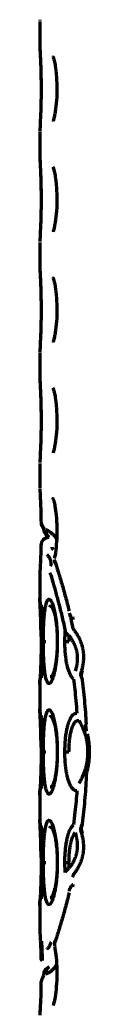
# Model space of a CAD drawing. Header units: inches. Extents: x -2983 to 7024, y 422 to 5529.
# Drawn here: x 5356.73 to 5358.31, y 3023.06 to 3054.57 of the extents above; entities that cross this region are included whole.
import ezdxf

# ---------------------------------------------------------------- set-up
doc = ezdxf.new("R2010")
doc.units = ezdxf.units.IN

msp = doc.modelspace()

# ---------------------------------------------------------------- linework, layer by layer
at = {"linetype": 'Continuous', "lineweight": 70}
for p, q in [((5356.737, 3054.575), (5356.735, 3054.555)), ((5356.735, 3054.527), (5356.735, 3053.757)), ((5356.737, 3051.075), (5356.735, 3051.055)), ((5356.735, 3051.027), (5356.735, 3050.257)), ((5356.737, 3047.575), (5356.735, 3047.555)), ((5356.735, 3047.527), (5356.735, 3046.757)), ((5356.737, 3044.075), (5356.735, 3044.055)), ((5356.735, 3044.027), (5356.735, 3043.257)), ((5356.737, 3040.575), (5356.735, 3040.555)), ((5356.735, 3040.527), (5356.735, 3039.757)), ((5356.849, 3038.467), (5356.863, 3038.382)), ((5357.017, 3038.203), (5356.859, 3038.12)), ((5357.198, 3037.483), (5357.219, 3037.375)), ((5357.209, 3037.543), (5357.202, 3037.514)), ((5357.208, 3037.45), (5357.213, 3037.374)), ((5356.735, 3037.027), (5356.735, 3036.257)), ((5356.735, 3036.237), (5356.735, 3036.257)), ((5357.771, 3035.678), (5357.784, 3035.589)), ((5356.849, 3034.892), (5356.929, 3034.892)), ((5357.279, 3034.892), (5357.293, 3034.892)), ((5357.534, 3034.892), (5357.664, 3034.892)), ((5356.735, 3033.547), (5356.735, 3033.527)), ((5356.735, 3033.527), (5356.735, 3032.757)), ((5358.069, 3033.76), (5358.054, 3033.728)), ((5356.735, 3032.737), (5356.735, 3032.757)), ((5356.849, 3031.392), (5356.929, 3031.392)), ((5357.279, 3031.392), (5357.293, 3031.392)), ((5357.534, 3031.392), (5357.664, 3031.392)), ((5356.735, 3030.047), (5356.735, 3030.027)), ((5356.735, 3030.027), (5356.735, 3029.257)), ((5356.735, 3029.237), (5356.735, 3029.257)), ((5358.054, 3029.058), (5358.069, 3029.024)), ((5358.087, 3028.814), (5358.093, 3028.805)), ((5356.849, 3027.892), (5356.929, 3027.892)), ((5357.279, 3027.892), (5357.293, 3027.892)), ((5357.534, 3027.892), (5357.664, 3027.892)), ((5357.784, 3027.195), (5357.771, 3027.106)), ((5356.735, 3026.547), (5356.735, 3026.527)), ((5356.735, 3026.527), (5356.735, 3025.757)), ((5357.219, 3025.408), (5357.193, 3025.297)), ((5357.208, 3025.334), (5357.205, 3025.239)), ((5357.213, 3025.409), (5357.208, 3025.334)), ((5356.863, 3024.403), (5356.849, 3024.317))]:
    msp.add_line(p, q, dxfattribs=at)
for centre, major_axis, ratio, start_param, end_param in [((5357.026, 3038.659), (-0.234, -0.089), 0.983214, 5.914532, 6.853297), ((5357.138, 3038.434), (0.106, 0.227), 0.805237, 1.945096, 3.138722), ((5357.023, 3037.936), (0.236, 0.082), 0.981783, 1.278121, 2.802583), ((5357.138, 3024.35), (0.106, -0.227), 0.805237, 3.143468, 4.33809)]:
    msp.add_ellipse(centre, major_axis=major_axis, ratio=ratio, start_param=start_param, end_param=end_param, dxfattribs=at)
for points, knots in [([(5356.735, 3053.757), (5356.735, 3053.753), (5356.735, 3053.745), (5356.735, 3053.735), (5356.735, 3053.729), (5356.735, 3053.728), (5356.736, 3053.727), (5356.736, 3053.726), (5356.736, 3053.725), (5356.736, 3053.721), (5356.739, 3053.67), (5356.752, 3053.453), (5356.768, 3053.067), (5356.774, 3052.756), (5356.776, 3052.574)], [0, 0, 0, 0, 0.005451, 0.013653, 0.014988, 0.015852, 0.016811, 0.018403, 0.022098, 0.036368, 0.226747, 0.471156, 0.720407, 1, 1, 1, 1]), ([(5356.736, 3053.725), (5356.736, 3053.724), (5356.736, 3053.724), (5356.737, 3053.71), (5356.742, 3053.608), (5356.753, 3053.439), (5356.758, 3053.295), (5356.758, 3053.277)], [0, 0, 0, 0, 0.009366, 0.125992, 0.509132, 0.941773, 1, 1, 1, 1]), ([(5357.155, 3053.419), (5357.157, 3053.416), (5357.163, 3053.399), (5357.189, 3053.314), (5357.215, 3053.205), (5357.226, 3053.111), (5357.229, 3053.09)], [0, 0, 0, 0, 0.178169, 0.4765, 0.887764, 1, 1, 1, 1]), ([(5356.758, 3053.277), (5356.763, 3053.17), (5356.772, 3052.917), (5356.777, 3052.609), (5356.777, 3052.441), (5356.777, 3052.441)], [0, 0, 0, 0, 0.452434, 0.999955, 1, 1, 1, 1]), ([(5356.776, 3052.574), (5356.778, 3052.385), (5356.776, 3052.033), (5356.762, 3051.557), (5356.745, 3051.215), (5356.739, 3051.105), (5356.737, 3051.075)], [0, 0, 0, 0, 0.268394, 0.530216, 0.758686, 1, 1, 1, 1]), ([(5357.276, 3052.51), (5357.277, 3052.494), (5357.285, 3052.333), (5357.27, 3052.032), (5357.241, 3051.739), (5357.22, 3051.633), (5357.216, 3051.615)], [0, 0, 0, 0, 0.051676, 0.507762, 0.911768, 1, 1, 1, 1]), ([(5357.216, 3051.615), (5357.205, 3051.552), (5357.187, 3051.457), (5357.16, 3051.378), (5357.157, 3051.37), (5357.157, 3051.369)], [0, 0, 0, 0, 0.446092, 0.85264, 1, 1, 1, 1]), ([(5356.735, 3050.257), (5356.735, 3050.253), (5356.735, 3050.245), (5356.735, 3050.235), (5356.735, 3050.229), (5356.735, 3050.228), (5356.736, 3050.227), (5356.736, 3050.226), (5356.736, 3050.225), (5356.736, 3050.221), (5356.739, 3050.17), (5356.752, 3049.953), (5356.768, 3049.567), (5356.774, 3049.256), (5356.776, 3049.074)], [0, 0, 0, 0, 0.005452, 0.013653, 0.014988, 0.015852, 0.016811, 0.018403, 0.022098, 0.036367, 0.226718, 0.471129, 0.720378, 1, 1, 1, 1]), ([(5356.736, 3050.225), (5356.736, 3050.224), (5356.736, 3050.224), (5356.737, 3050.21), (5356.742, 3050.108), (5356.753, 3049.939), (5356.758, 3049.795), (5356.758, 3049.777)], [0, 0, 0, 0, 0.009366, 0.125991, 0.50913, 0.941771, 1, 1, 1, 1]), ([(5357.155, 3049.919), (5357.157, 3049.916), (5357.163, 3049.899), (5357.189, 3049.814), (5357.215, 3049.705), (5357.226, 3049.611), (5357.229, 3049.59)], [0, 0, 0, 0, 0.178169, 0.4765, 0.887764, 1, 1, 1, 1]), ([(5356.758, 3049.777), (5356.763, 3049.67), (5356.772, 3049.417), (5356.777, 3049.109), (5356.777, 3048.941), (5356.777, 3048.941)], [0, 0, 0, 0, 0.452432, 0.999953, 1, 1, 1, 1]), ([(5356.776, 3049.074), (5356.778, 3048.885), (5356.776, 3048.533), (5356.762, 3048.057), (5356.745, 3047.715), (5356.739, 3047.605), (5356.737, 3047.575)], [0, 0, 0, 0, 0.268394, 0.530216, 0.758686, 1, 1, 1, 1]), ([(5357.276, 3049.01), (5357.277, 3048.994), (5357.285, 3048.833), (5357.27, 3048.532), (5357.241, 3048.239), (5357.22, 3048.133), (5357.216, 3048.115)], [0, 0, 0, 0, 0.051676, 0.507762, 0.911768, 1, 1, 1, 1]), ([(5357.216, 3048.115), (5357.205, 3048.052), (5357.187, 3047.957), (5357.16, 3047.878), (5357.157, 3047.87), (5357.157, 3047.869)], [0, 0, 0, 0, 0.446092, 0.85264, 1, 1, 1, 1]), ([(5356.735, 3046.757), (5356.735, 3046.753), (5356.735, 3046.745), (5356.735, 3046.735), (5356.735, 3046.729), (5356.735, 3046.728), (5356.736, 3046.727), (5356.736, 3046.726), (5356.736, 3046.725), (5356.736, 3046.721), (5356.739, 3046.67), (5356.752, 3046.453), (5356.768, 3046.067), (5356.774, 3045.756), (5356.776, 3045.574)], [0, 0, 0, 0, 0.005451, 0.013653, 0.014988, 0.015852, 0.016811, 0.018403, 0.022098, 0.036368, 0.226747, 0.471156, 0.720407, 1, 1, 1, 1]), ([(5356.736, 3046.725), (5356.736, 3046.724), (5356.736, 3046.724), (5356.737, 3046.71), (5356.742, 3046.608), (5356.753, 3046.439), (5356.758, 3046.295), (5356.758, 3046.277)], [0, 0, 0, 0, 0.009366, 0.125992, 0.509133, 0.941774, 1, 1, 1, 1]), ([(5357.155, 3046.419), (5357.157, 3046.416), (5357.163, 3046.399), (5357.189, 3046.314), (5357.215, 3046.205), (5357.226, 3046.111), (5357.229, 3046.09)], [0, 0, 0, 0, 0.178169, 0.4765, 0.887764, 1, 1, 1, 1]), ([(5356.758, 3046.277), (5356.763, 3046.17), (5356.772, 3045.917), (5356.777, 3045.609), (5356.777, 3045.441), (5356.777, 3045.441)], [0, 0, 0, 0, 0.452436, 0.999956, 1, 1, 1, 1]), ([(5356.776, 3045.574), (5356.778, 3045.385), (5356.776, 3045.033), (5356.762, 3044.557), (5356.745, 3044.215), (5356.739, 3044.105), (5356.737, 3044.075)], [0, 0, 0, 0, 0.268394, 0.530216, 0.758686, 1, 1, 1, 1]), ([(5357.276, 3045.51), (5357.277, 3045.494), (5357.285, 3045.333), (5357.27, 3045.032), (5357.241, 3044.739), (5357.22, 3044.633), (5357.216, 3044.615)], [0, 0, 0, 0, 0.051676, 0.507762, 0.911768, 1, 1, 1, 1]), ([(5357.216, 3044.615), (5357.205, 3044.552), (5357.187, 3044.457), (5357.16, 3044.378), (5357.157, 3044.37), (5357.157, 3044.369)], [0, 0, 0, 0, 0.446092, 0.85264, 1, 1, 1, 1]), ([(5356.735, 3043.257), (5356.735, 3043.253), (5356.735, 3043.245), (5356.735, 3043.235), (5356.735, 3043.229), (5356.735, 3043.228), (5356.736, 3043.227), (5356.736, 3043.226), (5356.736, 3043.225), (5356.736, 3043.221), (5356.739, 3043.17), (5356.752, 3042.953), (5356.768, 3042.567), (5356.774, 3042.256), (5356.776, 3042.074)], [0, 0, 0, 0, 0.005452, 0.013653, 0.014988, 0.015852, 0.016811, 0.018403, 0.022098, 0.036367, 0.226725, 0.471135, 0.720384, 1, 1, 1, 1]), ([(5356.736, 3043.225), (5356.736, 3043.224), (5356.736, 3043.224), (5356.737, 3043.21), (5356.742, 3043.108), (5356.753, 3042.939), (5356.758, 3042.795), (5356.758, 3042.777)], [0, 0, 0, 0, 0.009366, 0.125992, 0.509132, 0.941773, 1, 1, 1, 1]), ([(5357.155, 3042.919), (5357.157, 3042.916), (5357.163, 3042.899), (5357.189, 3042.814), (5357.215, 3042.705), (5357.226, 3042.611), (5357.229, 3042.59)], [0, 0, 0, 0, 0.178169, 0.4765, 0.887764, 1, 1, 1, 1]), ([(5356.758, 3042.777), (5356.763, 3042.67), (5356.772, 3042.417), (5356.777, 3042.109), (5356.777, 3041.941), (5356.777, 3041.941)], [0, 0, 0, 0, 0.452434, 0.999955, 1, 1, 1, 1]), ([(5356.776, 3042.074), (5356.778, 3041.885), (5356.776, 3041.533), (5356.762, 3041.057), (5356.745, 3040.715), (5356.739, 3040.605), (5356.737, 3040.575)], [0, 0, 0, 0, 0.268394, 0.530216, 0.758686, 1, 1, 1, 1]), ([(5357.276, 3042.01), (5357.277, 3041.994), (5357.285, 3041.833), (5357.27, 3041.532), (5357.241, 3041.239), (5357.22, 3041.133), (5357.216, 3041.115)], [0, 0, 0, 0, 0.051676, 0.507762, 0.911768, 1, 1, 1, 1]), ([(5357.216, 3041.115), (5357.205, 3041.052), (5357.187, 3040.957), (5357.16, 3040.878), (5357.157, 3040.87), (5357.157, 3040.869)], [0, 0, 0, 0, 0.446092, 0.85264, 1, 1, 1, 1]), ([(5356.737, 3039.705), (5356.737, 3039.701), (5356.74, 3039.655), (5356.752, 3039.454), (5356.759, 3039.255), (5356.763, 3039.162)], [0, 0, 0, 0, 0.304914, 0.718097, 1, 1, 1, 1]), ([(5357.155, 3039.42), (5357.155, 3039.421), (5357.154, 3039.422), (5357.168, 3039.389), (5357.194, 3039.295), (5357.233, 3039.1), (5357.268, 3038.792), (5357.284, 3038.383), (5357.267, 3037.97), (5357.233, 3037.681), (5357.21, 3037.58), (5357.205, 3037.559)], [0, 0, 0, 0, 0.004002, 0.064211, 0.150309, 0.266186, 0.418417, 0.596531, 0.788209, 0.953249, 1, 1, 1, 1]), ([(5356.867, 3038.384), (5356.871, 3038.369), (5356.883, 3038.329), (5356.929, 3038.275), (5356.982, 3038.232), (5357.019, 3038.215), (5357.033, 3038.21)], [0, 0, 0, 0, 0.167391, 0.47993, 0.805158, 1, 1, 1, 1]), ([(5357.292, 3038.063), (5357.283, 3038.095), (5357.258, 3038.157), (5357.218, 3038.214), (5357.182, 3038.256), (5357.169, 3038.27), (5357.141, 3038.296), (5357.126, 3038.309), (5357.078, 3038.347), (5357.043, 3038.37), (5357.005, 3038.392)], [0, 0, 0, 0, 0.237175, 0.49145, 0.49145, 0.618588, 0.618588, 0.745725, 0.745725, 1, 1, 1, 1]), ([(5356.773, 3037.936), (5356.772, 3037.863), (5356.768, 3037.729), (5356.762, 3037.559), (5356.756, 3037.418), (5356.751, 3037.303), (5356.746, 3037.212), (5356.742, 3037.142), (5356.739, 3037.091), (5356.736, 3037.056), (5356.735, 3037.034), (5356.735, 3037.028), (5356.735, 3037.027)], [0, 0, 0, 0, 0.10079, 0.20158, 0.30237, 0.40316, 0.50395, 0.60474, 0.70553, 0.80632, 0.90711, 1, 1, 1, 1]), ([(5356.812, 3037.993), (5356.797, 3037.984), (5356.786, 3037.974), (5356.773, 3037.955), (5356.771, 3037.946), (5356.773, 3037.936)], [0, 0, 0, 0, 0.5, 0.5, 1, 1, 1, 1]), ([(5357.208, 3037.45), (5357.244, 3037.339), (5357.281, 3037.223), (5357.357, 3036.979), (5357.396, 3036.852), (5357.473, 3036.587), (5357.512, 3036.448), (5357.59, 3036.161), (5357.629, 3036.012), (5357.667, 3035.857)], [0, 0, 0, 0, 0.25, 0.25, 0.5, 0.5, 0.75, 0.75, 1, 1, 1, 1]), ([(5356.778, 3035.044), (5356.777, 3035.089), (5356.776, 3035.22), (5356.772, 3035.416), (5356.766, 3035.614), (5356.76, 3035.776), (5356.754, 3035.906), (5356.749, 3036.009), (5356.745, 3036.092), (5356.741, 3036.158), (5356.738, 3036.21), (5356.735, 3036.246), (5356.735, 3036.256), (5356.735, 3036.257)], [0, 0, 0, 0, 0.047915, 0.143744, 0.239573, 0.335402, 0.431232, 0.527061, 0.62289, 0.718719, 0.814549, 0.910378, 1, 1, 1, 1]), ([(5356.735, 3036.257), (5356.735, 3036.256), (5356.735, 3036.25), (5356.736, 3036.227), (5356.739, 3036.186), (5356.743, 3036.124), (5356.748, 3036.033), (5356.754, 3035.908), (5356.762, 3035.743), (5356.769, 3035.537), (5356.775, 3035.28), (5356.779, 3034.976), (5356.778, 3034.662), (5356.773, 3034.379), (5356.766, 3034.147), (5356.758, 3033.96), (5356.751, 3033.813), (5356.745, 3033.701), (5356.74, 3033.621), (5356.737, 3033.569), (5356.735, 3033.537), (5356.735, 3033.528), (5356.735, 3033.527)], [0, 0, 0, 0, 0.046298, 0.096671, 0.147045, 0.197418, 0.247791, 0.298164, 0.348538, 0.398911, 0.449284, 0.499657, 0.550031, 0.600404, 0.650777, 0.70115, 0.751524, 0.801897, 0.85227, 0.902643, 0.953017, 1, 1, 1, 1]), ([(5356.781, 3036.047), (5356.781, 3036.047), (5356.781, 3036.042), (5356.782, 3036.022), (5356.784, 3035.986), (5356.788, 3035.931), (5356.792, 3035.853), (5356.797, 3035.745), (5356.803, 3035.604), (5356.809, 3035.426), (5356.815, 3035.208), (5356.817, 3034.96), (5356.816, 3034.706), (5356.812, 3034.47), (5356.807, 3034.271), (5356.8, 3034.11), (5356.795, 3033.984), (5356.79, 3033.888), (5356.786, 3033.819), (5356.783, 3033.773), (5356.781, 3033.745), (5356.781, 3033.738), (5356.781, 3033.737)], [0, 0, 0, 0, 0.031197, 0.064855, 0.099946, 0.138126, 0.180786, 0.228687, 0.281799, 0.340714, 0.407151, 0.480229, 0.554684, 0.624661, 0.687464, 0.743649, 0.794691, 0.841364, 0.884021, 0.92287, 0.961222, 1, 1, 1, 1]), ([(5357.05, 3036), (5357.052, 3036.002), (5357.064, 3036.012), (5357.088, 3036.017), (5357.126, 3035.983), (5357.166, 3035.902), (5357.205, 3035.772), (5357.241, 3035.599), (5357.269, 3035.387), (5357.288, 3035.147), (5357.292, 3034.977), (5357.292, 3034.892)], [0, 0, 0, 0, 0.019444, 0.120176, 0.230366, 0.34832, 0.471565, 0.596533, 0.727563, 0.864452, 1, 1, 1, 1]), ([(5357.67, 3035.799), (5357.673, 3035.773), (5357.69, 3035.7), (5357.739, 3035.629), (5357.781, 3035.592), (5357.785, 3035.589)], [0, 0, 0, 0, 0.315009, 0.945962, 1, 1, 1, 1]), ([(5357.292, 3034.892), (5357.292, 3034.83), (5357.29, 3034.711), (5357.281, 3034.546), (5357.269, 3034.403), (5357.254, 3034.281), (5357.237, 3034.175), (5357.22, 3034.083), (5357.201, 3034.002), (5357.18, 3033.929), (5357.156, 3033.863), (5357.129, 3033.809), (5357.099, 3033.775), (5357.08, 3033.77), (5357.071, 3033.772)], [0, 0, 0, 0, 0.107254, 0.203687, 0.29049, 0.369162, 0.441722, 0.510552, 0.57831, 0.64819, 0.72397, 0.809362, 0.906194, 1, 1, 1, 1]), ([(5356.735, 3033.527), (5356.735, 3033.528), (5356.735, 3033.534), (5356.737, 3033.56), (5356.739, 3033.605), (5356.743, 3033.664), (5356.746, 3033.713), (5356.747, 3033.733)], [0, 0, 0, 0, 0.205481, 0.428396, 0.651312, 0.874227, 1, 1, 1, 1]), ([(5358.069, 3033.76), (5358.102, 3033.519), (5358.13, 3033.274), (5358.176, 3032.777), (5358.194, 3032.525), (5358.207, 3032.27)], [0, 0, 0, 0, 0.5, 0.5, 1, 1, 1, 1]), ([(5356.778, 3031.544), (5356.777, 3031.589), (5356.776, 3031.72), (5356.772, 3031.916), (5356.766, 3032.114), (5356.76, 3032.276), (5356.754, 3032.406), (5356.749, 3032.509), (5356.745, 3032.592), (5356.741, 3032.658), (5356.738, 3032.71), (5356.735, 3032.746), (5356.735, 3032.756), (5356.735, 3032.757)], [0, 0, 0, 0, 0.047915, 0.143744, 0.239573, 0.335402, 0.431232, 0.527061, 0.62289, 0.718719, 0.814549, 0.910378, 1, 1, 1, 1]), ([(5356.735, 3032.757), (5356.735, 3032.756), (5356.735, 3032.75), (5356.736, 3032.727), (5356.739, 3032.686), (5356.743, 3032.624), (5356.748, 3032.533), (5356.754, 3032.408), (5356.762, 3032.243), (5356.769, 3032.037), (5356.775, 3031.78), (5356.779, 3031.476), (5356.778, 3031.162), (5356.773, 3030.879), (5356.766, 3030.647), (5356.758, 3030.46), (5356.751, 3030.313), (5356.745, 3030.201), (5356.74, 3030.121), (5356.737, 3030.069), (5356.735, 3030.037), (5356.735, 3030.028), (5356.735, 3030.027)], [0, 0, 0, 0, 0.046298, 0.096671, 0.147045, 0.197418, 0.247791, 0.298164, 0.348538, 0.398911, 0.449284, 0.499657, 0.550031, 0.600404, 0.650777, 0.70115, 0.751524, 0.801897, 0.85227, 0.902643, 0.953017, 1, 1, 1, 1]), ([(5356.781, 3032.547), (5356.781, 3032.547), (5356.781, 3032.542), (5356.782, 3032.522), (5356.784, 3032.486), (5356.788, 3032.431), (5356.792, 3032.353), (5356.797, 3032.245), (5356.803, 3032.104), (5356.809, 3031.926), (5356.815, 3031.708), (5356.817, 3031.46), (5356.816, 3031.206), (5356.812, 3030.97), (5356.807, 3030.771), (5356.8, 3030.61), (5356.795, 3030.484), (5356.79, 3030.388), (5356.786, 3030.319), (5356.783, 3030.273), (5356.781, 3030.245), (5356.781, 3030.238), (5356.781, 3030.237)], [0, 0, 0, 0, 0.031197, 0.064855, 0.099946, 0.138126, 0.180786, 0.228687, 0.281799, 0.340714, 0.407151, 0.480229, 0.554684, 0.624661, 0.687464, 0.743649, 0.794691, 0.841364, 0.884021, 0.92287, 0.961222, 1, 1, 1, 1]), ([(5357.05, 3032.5), (5357.052, 3032.502), (5357.064, 3032.512), (5357.088, 3032.517), (5357.126, 3032.483), (5357.166, 3032.402), (5357.205, 3032.272), (5357.241, 3032.099), (5357.269, 3031.887), (5357.288, 3031.647), (5357.292, 3031.477), (5357.292, 3031.392)], [0, 0, 0, 0, 0.019444, 0.120176, 0.230366, 0.34832, 0.471565, 0.596533, 0.727563, 0.864452, 1, 1, 1, 1]), ([(5358.24, 3031.966), (5358.251, 3031.923), (5358.261, 3031.879), (5358.277, 3031.788), (5358.284, 3031.741), (5358.293, 3031.668), (5358.296, 3031.644), (5358.3, 3031.594), (5358.302, 3031.569), (5358.306, 3031.494), (5358.308, 3031.443), (5358.308, 3031.342), (5358.306, 3031.291), (5358.3, 3031.192), (5358.296, 3031.142), (5358.288, 3031.07), (5358.284, 3031.045), (5358.277, 3030.998), (5358.273, 3030.974), (5358.261, 3030.905), (5358.251, 3030.861), (5358.24, 3030.818)], [0, 0, 0, 0, 0.125, 0.125, 0.25, 0.25, 0.3125, 0.3125, 0.375, 0.375, 0.5, 0.5, 0.625, 0.625, 0.75, 0.75, 0.8125, 0.8125, 0.875, 0.875, 1, 1, 1, 1]), ([(5357.292, 3031.392), (5357.292, 3031.33), (5357.29, 3031.211), (5357.281, 3031.046), (5357.269, 3030.903), (5357.254, 3030.781), (5357.237, 3030.675), (5357.22, 3030.583), (5357.201, 3030.502), (5357.18, 3030.429), (5357.156, 3030.363), (5357.129, 3030.309), (5357.099, 3030.275), (5357.08, 3030.27), (5357.071, 3030.272)], [0, 0, 0, 0, 0.107254, 0.203687, 0.29049, 0.369162, 0.441722, 0.510552, 0.57831, 0.64819, 0.72397, 0.809362, 0.906194, 1, 1, 1, 1]), ([(5358.24, 3030.818), (5358.226, 3030.769), (5358.216, 3030.719), (5358.204, 3030.618), (5358.203, 3030.567), (5358.207, 3030.514)], [0, 0, 0, 0, 0.5, 0.5, 1, 1, 1, 1]), ([(5358.207, 3030.514), (5358.194, 3030.259), (5358.176, 3030.007), (5358.13, 3029.51), (5358.102, 3029.265), (5358.069, 3029.024)], [0, 0, 0, 0, 0.5, 0.5, 1, 1, 1, 1]), ([(5356.735, 3030.027), (5356.735, 3030.028), (5356.735, 3030.034), (5356.737, 3030.06), (5356.739, 3030.105), (5356.743, 3030.164), (5356.746, 3030.213), (5356.747, 3030.233)], [0, 0, 0, 0, 0.205481, 0.428396, 0.651312, 0.874227, 1, 1, 1, 1]), ([(5356.778, 3028.044), (5356.777, 3028.089), (5356.776, 3028.22), (5356.772, 3028.416), (5356.766, 3028.614), (5356.76, 3028.776), (5356.754, 3028.906), (5356.749, 3029.009), (5356.745, 3029.092), (5356.741, 3029.158), (5356.738, 3029.21), (5356.735, 3029.246), (5356.735, 3029.256), (5356.735, 3029.257)], [0, 0, 0, 0, 0.047915, 0.143744, 0.239573, 0.335402, 0.431232, 0.527061, 0.62289, 0.718719, 0.814549, 0.910378, 1, 1, 1, 1]), ([(5356.735, 3029.257), (5356.735, 3029.256), (5356.735, 3029.25), (5356.736, 3029.227), (5356.739, 3029.186), (5356.743, 3029.124), (5356.748, 3029.033), (5356.754, 3028.908), (5356.762, 3028.743), (5356.769, 3028.537), (5356.775, 3028.28), (5356.779, 3027.976), (5356.778, 3027.662), (5356.773, 3027.379), (5356.766, 3027.147), (5356.758, 3026.96), (5356.751, 3026.813), (5356.745, 3026.701), (5356.74, 3026.621), (5356.737, 3026.569), (5356.735, 3026.537), (5356.735, 3026.528), (5356.735, 3026.527)], [0, 0, 0, 0, 0.046298, 0.096671, 0.147045, 0.197418, 0.247791, 0.298164, 0.348538, 0.398911, 0.449284, 0.499657, 0.550031, 0.600404, 0.650777, 0.70115, 0.751524, 0.801897, 0.85227, 0.902643, 0.953017, 1, 1, 1, 1]), ([(5356.781, 3029.047), (5356.781, 3029.047), (5356.781, 3029.042), (5356.782, 3029.022), (5356.784, 3028.986), (5356.788, 3028.931), (5356.792, 3028.853), (5356.797, 3028.745), (5356.803, 3028.604), (5356.809, 3028.426), (5356.815, 3028.208), (5356.817, 3027.96), (5356.816, 3027.706), (5356.812, 3027.47), (5356.807, 3027.271), (5356.8, 3027.11), (5356.795, 3026.984), (5356.79, 3026.888), (5356.786, 3026.819), (5356.783, 3026.773), (5356.781, 3026.745), (5356.781, 3026.738), (5356.781, 3026.737)], [0, 0, 0, 0, 0.031197, 0.064855, 0.099946, 0.138126, 0.180786, 0.228687, 0.281799, 0.340714, 0.407151, 0.480229, 0.554684, 0.624661, 0.687464, 0.743649, 0.794691, 0.841364, 0.884021, 0.92287, 0.961222, 1, 1, 1, 1]), ([(5358.06, 3029.09), (5358.053, 3029.056), (5358.046, 3028.968), (5358.057, 3028.87), (5358.086, 3028.817), (5358.088, 3028.814)], [0, 0, 0, 0, 0.358041, 0.966009, 1, 1, 1, 1]), ([(5357.05, 3029), (5357.052, 3029.002), (5357.064, 3029.012), (5357.088, 3029.017), (5357.126, 3028.983), (5357.166, 3028.902), (5357.205, 3028.772), (5357.241, 3028.599), (5357.269, 3028.387), (5357.288, 3028.147), (5357.292, 3027.977), (5357.292, 3027.892)], [0, 0, 0, 0, 0.019444, 0.120176, 0.230366, 0.34832, 0.471565, 0.596533, 0.727563, 0.864452, 1, 1, 1, 1]), ([(5357.292, 3027.892), (5357.292, 3027.83), (5357.29, 3027.711), (5357.281, 3027.546), (5357.269, 3027.403), (5357.254, 3027.281), (5357.237, 3027.175), (5357.22, 3027.083), (5357.201, 3027.002), (5357.18, 3026.929), (5357.156, 3026.863), (5357.129, 3026.809), (5357.099, 3026.775), (5357.08, 3026.77), (5357.071, 3026.772)], [0, 0, 0, 0, 0.107254, 0.203687, 0.29049, 0.369162, 0.441722, 0.510552, 0.57831, 0.64819, 0.72397, 0.809362, 0.906194, 1, 1, 1, 1]), ([(5357.086, 3026.773), (5357.088, 3026.773), (5357.1, 3026.778), (5357.126, 3026.803), (5357.164, 3026.88), (5357.195, 3026.979), (5357.212, 3027.052), (5357.217, 3027.076)], [0, 0, 0, 0, 0.030475, 0.288077, 0.567563, 0.865744, 1, 1, 1, 1]), ([(5357.667, 3026.927), (5357.629, 3026.772), (5357.59, 3026.623), (5357.512, 3026.336), (5357.473, 3026.198), (5357.396, 3025.932), (5357.357, 3025.805), (5357.281, 3025.561), (5357.244, 3025.445), (5357.208, 3025.334)], [0, 0, 0, 0, 0.25, 0.25, 0.5, 0.5, 0.75, 0.75, 1, 1, 1, 1]), ([(5356.735, 3026.527), (5356.735, 3026.528), (5356.735, 3026.534), (5356.737, 3026.56), (5356.739, 3026.605), (5356.743, 3026.664), (5356.746, 3026.713), (5356.747, 3026.733)], [0, 0, 0, 0, 0.205481, 0.428396, 0.651312, 0.874227, 1, 1, 1, 1]), ([(5356.735, 3025.757), (5356.735, 3025.756), (5356.735, 3025.752), (5356.736, 3025.734), (5356.738, 3025.704), (5356.741, 3025.658), (5356.744, 3025.594), (5356.749, 3025.506), (5356.755, 3025.391), (5356.761, 3025.246), (5356.768, 3025.069), (5356.772, 3024.926), (5356.773, 3024.848)], [0, 0, 0, 0, 0.091889, 0.192791, 0.293692, 0.394593, 0.495494, 0.596395, 0.697296, 0.798198, 0.899099, 1, 1, 1, 1]), ([(5356.789, 3025.401), (5356.79, 3025.386), (5356.793, 3025.34), (5356.797, 3025.245), (5356.803, 3025.104), (5356.809, 3024.949), (5356.811, 3024.839), (5356.812, 3024.791)], [0, 0, 0, 0, 0.111002, 0.320663, 0.553134, 0.810999, 1, 1, 1, 1]), ([(5357.082, 3025.368), (5357.081, 3025.358), (5357.077, 3025.338), (5357.069, 3025.31), (5357.059, 3025.281), (5357.046, 3025.253), (5357.03, 3025.225), (5357.012, 3025.198), (5356.99, 3025.17), (5356.971, 3025.15), (5356.961, 3025.14)], [0, 0, 0, 0, 0.116141, 0.242406, 0.368672, 0.494938, 0.621203, 0.747469, 0.873734, 1, 1, 1, 1]), ([(5357.204, 3025.234), (5357.209, 3025.214), (5357.229, 3025.122), (5357.261, 3024.873), (5357.283, 3024.489), (5357.274, 3024.066), (5357.237, 3023.707), (5357.194, 3023.485), (5357.163, 3023.383), (5357.158, 3023.371), (5357.157, 3023.369)], [0, 0, 0, 0, 0.045905, 0.189694, 0.363312, 0.553981, 0.726181, 0.86726, 0.961201, 1, 1, 1, 1]), ([(5356.773, 3024.848), (5356.771, 3024.838), (5356.773, 3024.829), (5356.786, 3024.81), (5356.797, 3024.8), (5356.812, 3024.791)], [0, 0, 0, 0, 0.5, 0.5, 1, 1, 1, 1]), ([(5357.004, 3024.392), (5357.043, 3024.414), (5357.113, 3024.46), (5357.168, 3024.513), (5357.217, 3024.568), (5357.238, 3024.598), (5357.263, 3024.645), (5357.271, 3024.661), (5357.28, 3024.685), (5357.283, 3024.692), (5357.286, 3024.7)], [0, 0, 0, 0, 0.268646, 0.537291, 0.537291, 0.805937, 0.805937, 0.94026, 0.94026, 1, 1, 1, 1]), ([(5357.033, 3024.576), (5356.994, 3024.56), (5356.935, 3024.517), (5356.874, 3024.448), (5356.866, 3024.406), (5356.865, 3024.403)], [0, 0, 0, 0, 0.512301, 0.960907, 1, 1, 1, 1]), ([(5356.772, 3024.01), (5356.771, 3023.922), (5356.767, 3023.672), (5356.752, 3023.344), (5356.739, 3023.107), (5356.736, 3023.06), (5356.736, 3023.058)], [0, 0, 0, 0, 0.158069, 0.477678, 0.749917, 1, 1, 1, 1])]:
    msp.add_open_spline(points, degree=3, knots=knots, dxfattribs=at)
for points, degree in [([(5357.229, 3053.09), (5357.27, 3052.845), (5357.275, 3052.523)], 2), ([(5357.275, 3052.523), (5357.276, 3052.51)], 1), ([(5357.229, 3049.59), (5357.27, 3049.345), (5357.275, 3049.023)], 2), ([(5357.275, 3049.023), (5357.276, 3049.01)], 1), ([(5357.229, 3046.09), (5357.27, 3045.845), (5357.275, 3045.523)], 2), ([(5357.275, 3045.523), (5357.276, 3045.51)], 1), ([(5357.229, 3042.59), (5357.27, 3042.345), (5357.275, 3042.023)], 2), ([(5357.275, 3042.023), (5357.276, 3042.01)], 1), ([(5356.736, 3039.725), (5356.737, 3039.705)], 1), ([(5356.763, 3039.162), (5356.772, 3038.956), (5356.775, 3038.658)], 2), ([(5356.777, 3038.659), (5356.795, 3038.61), (5356.82, 3038.546), (5356.849, 3038.467)], 3), ([(5357.005, 3038.392), (5356.993, 3038.399), (5356.969, 3038.411), (5356.943, 3038.424), (5356.93, 3038.43)], 3), ([(5357.114, 3037.877), (5357.116, 3037.869), (5357.123, 3037.854), (5357.138, 3037.832), (5357.154, 3037.814), (5357.163, 3037.805)], 3), ([(5356.961, 3037.644), (5356.969, 3037.636), (5356.985, 3037.62), (5357.006, 3037.594), (5357.025, 3037.567), (5357.041, 3037.54), (5357.055, 3037.513), (5357.066, 3037.485), (5357.074, 3037.457), (5357.081, 3037.425), (5357.085, 3037.391), (5357.087, 3037.357), (5357.085, 3037.318), (5357.081, 3037.288), (5357.078, 3037.271)], 3), ([(5357.205, 3037.559), (5357.204, 3037.552)], 1), ([(5357.06, 3037.069), (5357.089, 3036.974), (5357.15, 3036.772), (5357.247, 3036.433), (5357.347, 3036.059), (5357.448, 3035.653), (5357.513, 3035.363), (5357.545, 3035.213)], 3), ([(5356.849, 3034.892), (5356.849, 3034.971), (5356.851, 3035.119), (5356.856, 3035.314), (5356.864, 3035.482), (5356.873, 3035.626), (5356.883, 3035.749), (5356.895, 3035.856), (5356.909, 3035.95), (5356.925, 3036.036), (5356.945, 3036.113), (5356.97, 3036.178), (5357.003, 3036.223), (5357.042, 3036.233), (5357.087, 3036.194), (5357.137, 3036.097), (5357.186, 3035.941), (5357.228, 3035.739), (5357.264, 3035.489), (5357.288, 3035.192), (5357.293, 3034.994), (5357.293, 3034.892)], 3), ([(5357.697, 3035.731), (5357.724, 3035.609), (5357.75, 3035.484), (5357.776, 3035.355)], 3), ([(5357.776, 3035.355), (5357.778, 3035.345), (5357.784, 3035.323), (5357.796, 3035.292), (5357.812, 3035.26), (5357.827, 3035.239), (5357.835, 3035.229)], 3), ([(5357.534, 3034.892), (5357.534, 3034.95), (5357.536, 3035.062), (5357.542, 3035.164), (5357.545, 3035.213)], 3), ([(5357.545, 3035.213), (5357.55, 3035.2), (5357.563, 3035.175), (5357.588, 3035.139), (5357.622, 3035.104), (5357.652, 3035.081), (5357.668, 3035.07)], 3), ([(5357.664, 3034.892), (5357.664, 3034.923), (5357.665, 3034.984), (5357.667, 3035.042), (5357.668, 3035.07)], 3), ([(5357.668, 3035.07), (5357.681, 3035.055), (5357.704, 3035.026), (5357.734, 3034.984), (5357.759, 3034.946), (5357.78, 3034.91), (5357.8, 3034.874), (5357.82, 3034.834), (5357.838, 3034.795), (5357.854, 3034.755), (5357.869, 3034.715), (5357.882, 3034.673), (5357.894, 3034.63), (5357.904, 3034.586), (5357.912, 3034.542), (5357.919, 3034.499), (5357.923, 3034.457), (5357.926, 3034.415), (5357.927, 3034.374), (5357.927, 3034.333), (5357.926, 3034.292), (5357.923, 3034.251), (5357.919, 3034.21), (5357.913, 3034.167), (5357.905, 3034.121), (5357.894, 3034.07), (5357.879, 3034.012), (5357.865, 3033.97), (5357.858, 3033.948)], 3), ([(5357.835, 3035.229), (5357.849, 3035.212), (5357.875, 3035.177), (5357.907, 3035.13), (5357.935, 3035.085), (5357.959, 3035.044), (5357.982, 3035.002), (5358.004, 3034.956), (5358.024, 3034.91), (5358.042, 3034.864), (5358.058, 3034.818), (5358.073, 3034.769), (5358.086, 3034.719), (5358.097, 3034.669), (5358.107, 3034.618), (5358.114, 3034.567), (5358.119, 3034.519), (5358.122, 3034.471), (5358.124, 3034.424), (5358.124, 3034.376), (5358.122, 3034.328), (5358.119, 3034.28), (5358.114, 3034.233), (5358.107, 3034.184), (5358.098, 3034.131), (5358.086, 3034.071), (5358.069, 3034.004), (5358.054, 3033.955), (5358.046, 3033.93)], 3), ([(5357.293, 3034.892), (5357.293, 3034.813), (5357.29, 3034.665), (5357.278, 3034.47), (5357.263, 3034.302), (5357.245, 3034.158), (5357.225, 3034.035), (5357.204, 3033.928), (5357.181, 3033.834), (5357.156, 3033.748), (5357.128, 3033.671), (5357.095, 3033.606), (5357.057, 3033.561), (5357.017, 3033.551), (5356.976, 3033.59), (5356.938, 3033.687), (5356.906, 3033.843), (5356.881, 3034.045), (5356.863, 3034.295), (5356.852, 3034.592), (5356.849, 3034.79), (5356.849, 3034.892)], 3), ([(5357.806, 3033.703), (5357.783, 3033.722), (5357.741, 3033.77), (5357.686, 3033.874), (5357.644, 3033.989), (5357.612, 3034.106), (5357.588, 3034.222), (5357.57, 3034.336), (5357.555, 3034.453), (5357.544, 3034.58), (5357.536, 3034.722), (5357.534, 3034.833), (5357.534, 3034.892)], 3), ([(5358.046, 3033.93), (5358.041, 3033.916), (5358.034, 3033.888), (5358.03, 3033.843), (5358.031, 3033.808), (5358.033, 3033.789)], 3), ([(5358.089, 3033.955), (5358.033, 3033.847), (5358.06, 3033.728)], 2), ([(5357.806, 3033.703), (5357.82, 3033.597), (5357.847, 3033.375), (5357.882, 3033.038), (5357.904, 3032.765), (5357.915, 3032.62)], 3), ([(5356.849, 3031.392), (5356.849, 3031.471), (5356.851, 3031.619), (5356.856, 3031.814), (5356.864, 3031.982), (5356.873, 3032.126), (5356.883, 3032.249), (5356.895, 3032.356), (5356.909, 3032.45), (5356.925, 3032.536), (5356.945, 3032.613), (5356.97, 3032.678), (5357.003, 3032.723), (5357.042, 3032.733), (5357.087, 3032.694), (5357.137, 3032.597), (5357.186, 3032.441), (5357.228, 3032.239), (5357.264, 3031.989), (5357.288, 3031.692), (5357.293, 3031.494), (5357.293, 3031.392)], 3), ([(5357.534, 3031.392), (5357.534, 3031.469), (5357.538, 3031.613), (5357.552, 3031.806), (5357.573, 3031.973), (5357.598, 3032.114), (5357.626, 3032.23), (5357.655, 3032.327), (5357.688, 3032.412), (5357.725, 3032.485), (5357.767, 3032.545), (5357.813, 3032.59), (5357.862, 3032.617), (5357.897, 3032.621), (5357.915, 3032.62)], 3), ([(5357.664, 3031.392), (5357.664, 3031.45), (5357.667, 3031.562), (5357.677, 3031.711), (5357.692, 3031.842), (5357.711, 3031.954), (5357.731, 3032.048), (5357.752, 3032.126), (5357.776, 3032.194), (5357.802, 3032.254), (5357.832, 3032.305), (5357.864, 3032.346), (5357.9, 3032.375), (5357.938, 3032.39), (5357.964, 3032.391), (5357.977, 3032.389)], 3), ([(5357.977, 3032.389), (5357.986, 3032.374), (5358.005, 3032.342), (5358.033, 3032.291), (5358.062, 3032.235), (5358.089, 3032.177), (5358.114, 3032.118), (5358.136, 3032.061), (5358.155, 3032.007), (5358.171, 3031.957), (5358.185, 3031.911), (5358.196, 3031.868), (5358.207, 3031.827), (5358.216, 3031.786), (5358.224, 3031.746), (5358.23, 3031.708), (5358.236, 3031.673), (5358.24, 3031.643), (5358.243, 3031.617), (5358.246, 3031.593), (5358.248, 3031.572), (5358.25, 3031.551), (5358.251, 3031.53), (5358.253, 3031.508), (5358.254, 3031.487), (5358.255, 3031.466), (5358.256, 3031.444), (5358.256, 3031.42), (5358.256, 3031.402), (5358.256, 3031.392)], 3), ([(5358.19, 3032.258), (5358.193, 3032.156), (5358.215, 3032.058)], 2), ([(5357.293, 3031.392), (5357.293, 3031.313), (5357.29, 3031.165), (5357.278, 3030.97), (5357.263, 3030.802), (5357.245, 3030.658), (5357.225, 3030.535), (5357.204, 3030.428), (5357.181, 3030.334), (5357.156, 3030.248), (5357.128, 3030.171), (5357.095, 3030.106), (5357.057, 3030.061), (5357.017, 3030.051), (5356.976, 3030.09), (5356.938, 3030.187), (5356.906, 3030.343), (5356.881, 3030.545), (5356.863, 3030.795), (5356.852, 3031.092), (5356.849, 3031.29), (5356.849, 3031.392)], 3), ([(5357.915, 3030.164), (5357.894, 3030.162), (5357.853, 3030.168), (5357.787, 3030.213), (5357.726, 3030.294), (5357.676, 3030.398), (5357.638, 3030.511), (5357.608, 3030.625), (5357.586, 3030.737), (5357.568, 3030.848), (5357.554, 3030.963), (5357.544, 3031.087), (5357.536, 3031.227), (5357.534, 3031.335), (5357.534, 3031.392)], 3), ([(5358.256, 3031.392), (5358.256, 3031.384), (5358.256, 3031.368), (5358.256, 3031.346), (5358.255, 3031.325), (5358.254, 3031.303), (5358.253, 3031.281), (5358.252, 3031.26), (5358.25, 3031.239), (5358.248, 3031.217), (5358.246, 3031.193), (5358.243, 3031.167), (5358.239, 3031.136), (5358.234, 3031.101), (5358.228, 3031.063), (5358.221, 3031.024), (5358.213, 3030.985), (5358.204, 3030.945), (5358.193, 3030.903), (5358.18, 3030.857), (5358.165, 3030.805), (5358.145, 3030.748), (5358.122, 3030.686), (5358.095, 3030.622), (5358.066, 3030.559), (5358.039, 3030.504), (5358.011, 3030.453), (5357.989, 3030.415), (5357.977, 3030.396)], 3), ([(5357.915, 3030.164), (5357.907, 3030.054), (5357.889, 3029.826), (5357.855, 3029.485), (5357.824, 3029.219), (5357.806, 3029.081)], 3), ([(5356.849, 3027.892), (5356.849, 3027.971), (5356.851, 3028.119), (5356.856, 3028.314), (5356.864, 3028.482), (5356.873, 3028.626), (5356.883, 3028.749), (5356.895, 3028.856), (5356.909, 3028.95), (5356.925, 3029.036), (5356.945, 3029.113), (5356.97, 3029.178), (5357.003, 3029.223), (5357.042, 3029.233), (5357.087, 3029.194), (5357.137, 3029.097), (5357.186, 3028.941), (5357.228, 3028.739), (5357.264, 3028.489), (5357.288, 3028.192), (5357.293, 3027.994), (5357.293, 3027.892)], 3), ([(5357.534, 3027.892), (5357.534, 3027.967), (5357.537, 3028.11), (5357.552, 3028.3), (5357.572, 3028.466), (5357.596, 3028.605), (5357.623, 3028.721), (5357.653, 3028.819), (5357.684, 3028.903), (5357.72, 3028.976), (5357.761, 3029.037), (5357.79, 3029.068), (5357.806, 3029.081)], 3), ([(5357.664, 3027.892), (5357.664, 3027.955), (5357.667, 3028.077), (5357.679, 3028.236), (5357.697, 3028.374), (5357.717, 3028.489), (5357.74, 3028.584), (5357.765, 3028.664), (5357.792, 3028.732), (5357.822, 3028.791), (5357.846, 3028.823), (5357.858, 3028.837)], 3), ([(5357.858, 3028.837), (5357.865, 3028.816), (5357.877, 3028.777), (5357.891, 3028.724), (5357.902, 3028.677), (5357.91, 3028.633), (5357.917, 3028.59), (5357.922, 3028.547), (5357.925, 3028.504), (5357.927, 3028.461), (5357.928, 3028.418), (5357.926, 3028.376), (5357.924, 3028.333), (5357.919, 3028.289), (5357.913, 3028.245), (5357.904, 3028.2), (5357.894, 3028.156), (5357.883, 3028.114), (5357.87, 3028.074), (5357.856, 3028.035), (5357.841, 3027.996), (5357.823, 3027.957), (5357.805, 3027.92), (5357.787, 3027.885), (5357.765, 3027.848), (5357.738, 3027.807), (5357.707, 3027.762), (5357.682, 3027.73), (5357.668, 3027.714)], 3), ([(5358.046, 3028.854), (5358.054, 3028.83), (5358.067, 3028.785), (5358.083, 3028.724), (5358.095, 3028.669), (5358.104, 3028.618), (5358.112, 3028.569), (5358.117, 3028.52), (5358.121, 3028.47), (5358.123, 3028.42), (5358.124, 3028.371), (5358.122, 3028.321), (5358.119, 3028.272), (5358.114, 3028.221), (5358.107, 3028.17), (5358.098, 3028.118), (5358.087, 3028.067), (5358.074, 3028.018), (5358.06, 3027.972), (5358.044, 3027.926), (5358.027, 3027.881), (5358.007, 3027.836), (5357.987, 3027.794), (5357.966, 3027.753), (5357.942, 3027.71), (5357.913, 3027.663), (5357.878, 3027.611), (5357.85, 3027.574), (5357.835, 3027.555)], 3), ([(5358.033, 3028.995), (5358.031, 3028.98), (5358.03, 3028.949), (5358.033, 3028.902), (5358.04, 3028.87), (5358.046, 3028.854)], 3), ([(5357.293, 3027.892), (5357.293, 3027.813), (5357.29, 3027.665), (5357.278, 3027.47), (5357.263, 3027.302), (5357.245, 3027.158), (5357.225, 3027.035), (5357.204, 3026.928), (5357.181, 3026.834), (5357.156, 3026.748), (5357.128, 3026.671), (5357.095, 3026.606), (5357.057, 3026.561), (5357.017, 3026.551), (5356.976, 3026.59), (5356.938, 3026.687), (5356.906, 3026.843), (5356.881, 3027.045), (5356.863, 3027.295), (5356.852, 3027.592), (5356.849, 3027.79), (5356.849, 3027.892)], 3), ([(5357.545, 3027.572), (5357.543, 3027.602), (5357.539, 3027.667), (5357.535, 3027.773), (5357.534, 3027.851), (5357.534, 3027.892)], 3), ([(5357.668, 3027.714), (5357.667, 3027.741), (5357.665, 3027.797), (5357.664, 3027.86), (5357.664, 3027.892)], 3), ([(5357.668, 3027.714), (5357.655, 3027.705), (5357.628, 3027.685), (5357.595, 3027.653), (5357.567, 3027.617), (5357.552, 3027.587), (5357.545, 3027.572)], 3), ([(5357.835, 3027.555), (5357.828, 3027.546), (5357.815, 3027.528), (5357.799, 3027.499), (5357.786, 3027.467), (5357.779, 3027.442), (5357.776, 3027.429)], 3), ([(5357.789, 3027.19), (5357.689, 3027.111), (5357.665, 3026.986)], 2), ([(5356.849, 3024.317), (5356.82, 3024.238), (5356.795, 3024.174), (5356.777, 3024.126)], 3), ([(5356.93, 3024.354), (5356.956, 3024.366), (5356.981, 3024.379), (5357.004, 3024.392)], 3), ([(5356.774, 3024.126), (5356.772, 3024.01)], 1)]:
    msp.add_open_spline(points, degree=degree, dxfattribs=at)

doc.saveas('drawing.dxf')
